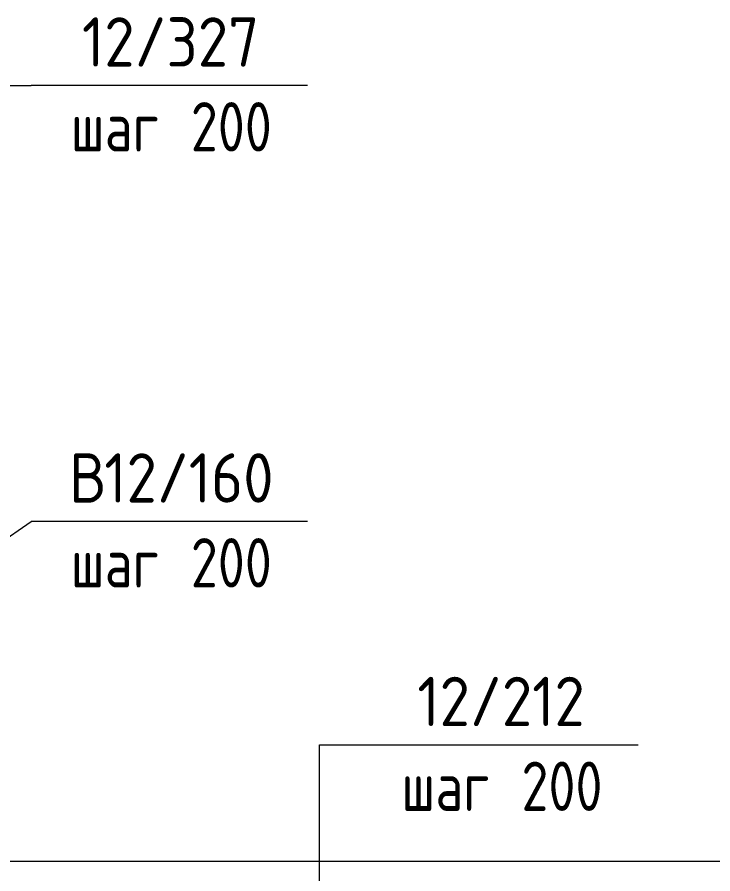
# Model space of a CAD drawing. Header units: millimetres. Extents: x -39709 to 12452, y -4989 to 80275.
# Drawn here: x -1715 to -834, y -2966 to -1880 of the extents above; entities that cross this region are included whole.
import ezdxf

# ---------------------------------------------------------------- set-up
doc = ezdxf.new("R2010")
doc.units = ezdxf.units.MM
doc.layers.add('AA_Vinoska', color=7, linetype='Continuous', lineweight=9)
doc.layers.add('KR_Fundament', color=7, linetype='Continuous', lineweight=20)
doc.styles.add('ISOCPEUR_6', font='isocpeur.TTF', dxfattribs={"width": 0.9, "height": 62.5})
doc.styles.add('ISOCPEUR_7', font='isocpeur.TTF', dxfattribs={"width": 0.8, "height": 62.5})

# ---------------------------------------------------------------- blocks, each defined once
blk = doc.blocks.new('042_М_Арматуры - Диам длина поз _ Комментарий-3662934-1-1 Армирование')
at = {"layer": 'AA_Vinoska'}
blk.add_line((35634.9, -2802.1), (35984.9, -2802.1), dxfattribs=at)

msp = doc.modelspace()

# ---------------------------------------------------------------- linework, layer by layer
at = {"layer": 'AA_Vinoska'}
for p, q in [((-1828.0718, -1966.4306), (-1697.3706, -1966.4306)), ((-1836.6586, -2615.0606), (-1697.3706, -2518.9264)), ((-1332.0711, -2802.1439), (-1278.5722, -2802.1439)), ((-1332.0711, -3016.1394), (-1332.0711, -2802.1439))]:
    msp.add_line(p, q, dxfattribs=at)
at = {"layer": 'KR_Fundament'}
msp.add_line((16.3745, -2950), (-1783.4623, -2950), dxfattribs=at)

# ---------------------------------------------------------------- block references
at = {"layer": 'AA_Vinoska'}
for p in [(-37332.2982, 835.7133), (-37332.2982, 283.2175), (-36913.4998, 0)]:
    msp.add_blockref('042_М_Арматуры - Диам длина поз _ Комментарий-3662934-1-1 Армирование', p, dxfattribs=at)

# ---------------------------------------------------------------- texts
at = {"layer": 'AA_Vinoska', "char_height": 62.5, "attachment_point": 1}
for s, insert, width, style in [('12/327', (-1632.9421, -1880.1744), 277.784719, 'ISOCPEUR_6'), (' 200', (-1526.9442, -1987.6507), 166.751, 'ISOCPEUR_7'), ('шаг', (-1647.3296, -1987.6507), 145.907125, 'ISOCPEUR_7'), ('\\fISOCPEUR|b0|i0|c204|p34|;\\W.9;В', (-1649.3671, -2432.6702), 54.113906, 'ISOCPEUR_6'), ('12/160', (-1604.7187, -2432.6702), 263.354344, 'ISOCPEUR_6'), (' 200', (-1526.9442, -2540.1465), 166.751, 'ISOCPEUR_7'), ('шаг', (-1647.3296, -2540.1465), 145.907125, 'ISOCPEUR_7'), ('12/212', (-1208.1812, -2715.8877), 263.354344, 'ISOCPEUR_6'), (' 200', (-1108.1458, -2823.364), 166.751, 'ISOCPEUR_7'), ('шаг', (-1228.5312, -2823.364), 145.907125, 'ISOCPEUR_7')]:
    msp.add_mtext(s, dxfattribs=dict(at, insert=insert, width=width, style=style))

doc.saveas('drawing.dxf')
